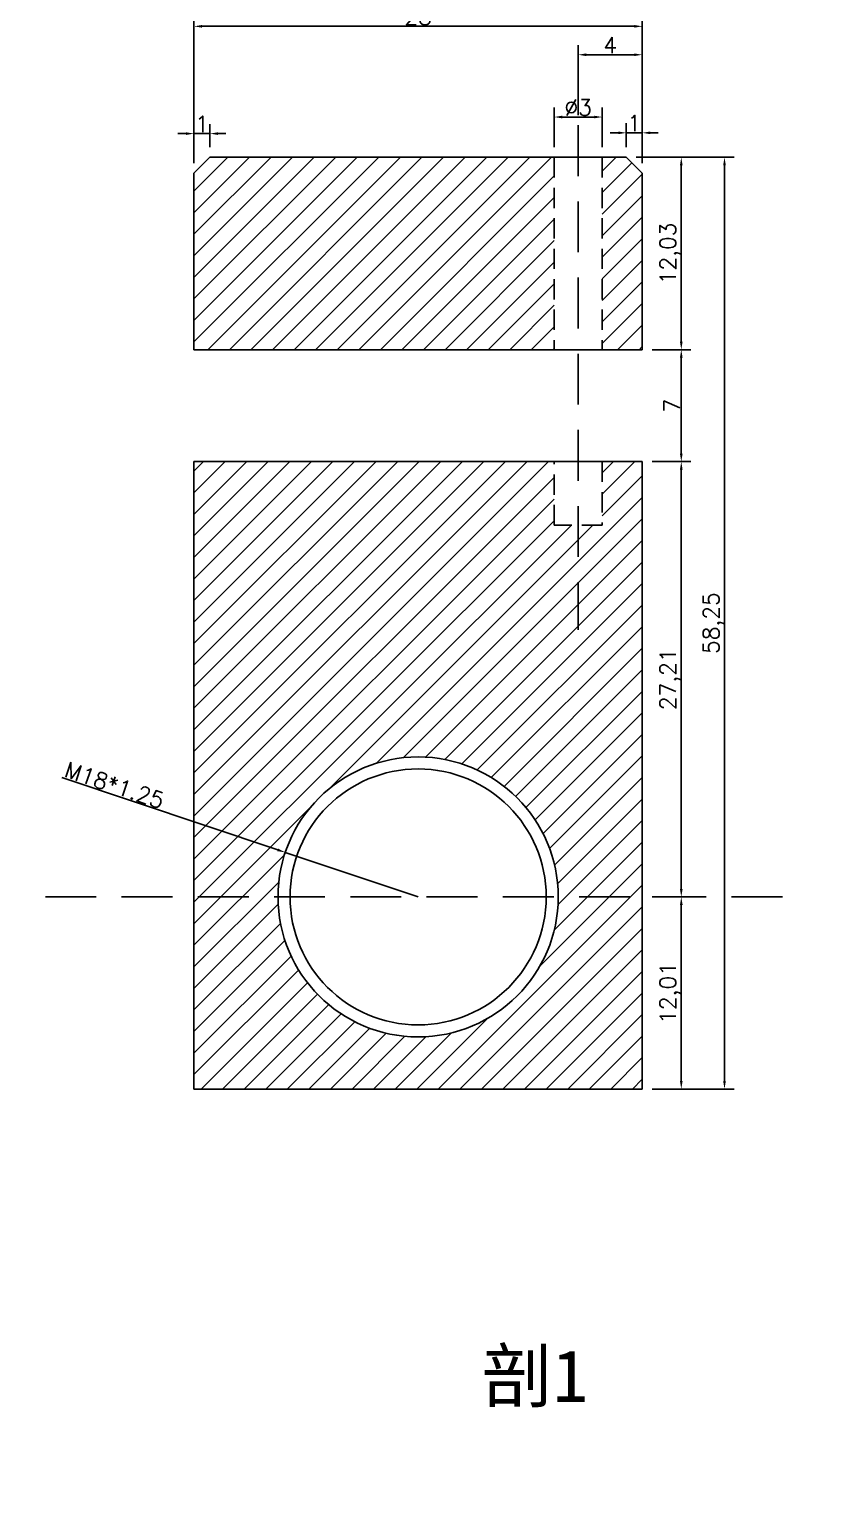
# Model space of a CAD drawing. Header units: millimetres. Extents: x 6817 to 10425, y -2870 to -164.
# Drawn here: x 9913.5 to 9962.9, y -372.5 to -280.7 of the extents above; entities that cross this region are included whole.
import ezdxf

# ---------------------------------------------------------------- set-up
doc = ezdxf.new("R2010")
doc.units = ezdxf.units.MM
doc.linetypes.add('HIDDEN', pattern=[9.525, 6.35, -3.175])
doc.layers.add('图层2', color=108, linetype='Continuous')
doc.styles.get("Standard").update_dxf_attribs({"font": 'txt', "bigfont": 'gbcbig.shx'})
doc.dimstyles.new('ISO-25', dxfattribs={"dimtxt": 1, "dimasz": 0.5, "dimexe": 0.6, "dimexo": 0.625, "dimgap": 0.1, "dimtad": 1, "dimtxsty": 'Standard', "dimcen": 2.5, "dimadec": 0, "dimazin": 0, "dimtfac": 1, "dimtmove": 0, "dimatfit": 3, "dimfxl": 1, "dimarcsym": 0})

# ---------------------------------------------------------------- blocks, each defined once
blk = doc.blocks.new('*D1317')
at = {"layer": 'Defpoints', "color": 0, "linetype": 'ByBlock', "transparency": 16777216}
for p in [(9929.514, -332.155), (9937.811, -334.936)]:
    blk.add_point(p, dxfattribs=at)
at = {"layer": '图层2', "color": 0, "linetype": 'ByBlock', "lineweight": -2, "transparency": 16777216}
for p, q in [((9915.563, -327.479), (9929.04, -331.996)), ((9937.811, -334.936), (9929.514, -332.155))]:
    blk.add_line(p, q, dxfattribs=at)
at = {"layer": '图层2', "color": 0, "linetype": 'ByBlock', "transparency": 16777216}
blk.add_solid([(9929.067, -331.917), (9929.014, -332.075), (9929.514, -332.155)], dxfattribs=at)
at = {"layer": '图层2', "color": 0, "linetype": 'ByBlock', "transparency": 16777216, "insert": (9918.851, -327.948), "char_height": 1, "attachment_point": 5, "rotation": 341.4676}
blk.add_mtext('M18*1.25', dxfattribs=at)
blk = doc.blocks.new('*D1318')
at = {"layer": 'Defpoints', "color": 0, "linetype": 'ByBlock', "transparency": 16777216}
for p in [(9950.811, -287.17), (9950.811, -288.697), (9951.811, -289.697)]:
    blk.add_point(p, dxfattribs=at)
at = {"layer": '图层2', "color": 0, "linetype": 'ByBlock', "lineweight": -2, "transparency": 16777216}
for p, q in [((9950.311, -287.17), (9949.811, -287.17)), ((9950.811, -288.072), (9950.811, -286.57)), ((9951.811, -287.17), (9950.811, -287.17)), ((9951.811, -289.072), (9951.811, -286.57)), ((9952.311, -287.17), (9952.811, -287.17))]:
    blk.add_line(p, q, dxfattribs=at)
at = {"layer": '图层2', "color": 0, "linetype": 'ByBlock', "transparency": 16777216}
for points in [[(9950.311, -287.087), (9950.311, -287.254), (9950.811, -287.17)], [(9952.311, -287.087), (9952.311, -287.254), (9951.811, -287.17)]]:
    blk.add_solid(points, dxfattribs=at)
at = {"layer": '图层2', "color": 0, "linetype": 'ByBlock', "transparency": 16777216, "insert": (9951.311, -286.57), "char_height": 1, "attachment_point": 5}
blk.add_mtext('1', dxfattribs=at)
blk = doc.blocks.new('*D1319')
at = {"layer": 'Defpoints', "color": 0, "linetype": 'ByBlock', "transparency": 16777216}
for p in [(9923.811, -287.22), (9924.811, -288.697), (9923.811, -289.697)]:
    blk.add_point(p, dxfattribs=at)
at = {"layer": '图层2', "color": 0, "linetype": 'ByBlock', "lineweight": -2, "transparency": 16777216}
for p, q in [((9923.311, -287.22), (9922.811, -287.22)), ((9923.811, -289.072), (9923.811, -286.62)), ((9924.811, -287.22), (9923.811, -287.22)), ((9924.811, -288.072), (9924.811, -286.62)), ((9925.311, -287.22), (9925.811, -287.22))]:
    blk.add_line(p, q, dxfattribs=at)
at = {"layer": '图层2', "color": 0, "linetype": 'ByBlock', "transparency": 16777216}
for points in [[(9923.311, -287.136), (9923.311, -287.303), (9923.811, -287.22)], [(9925.311, -287.136), (9925.311, -287.303), (9924.811, -287.22)]]:
    blk.add_solid(points, dxfattribs=at)
at = {"layer": '图层2', "color": 0, "linetype": 'ByBlock', "transparency": 16777216, "insert": (9924.311, -286.62), "char_height": 1, "attachment_point": 5}
blk.add_mtext('1', dxfattribs=at)
blk = doc.blocks.new('*D1320')
at = {"layer": 'Defpoints', "color": 0, "linetype": 'ByBlock', "transparency": 16777216}
for p in [(9947.811, -282.289), (9947.811, -286.695), (9951.811, -289.697)]:
    blk.add_point(p, dxfattribs=at)
at = {"layer": '图层2', "color": 0, "linetype": 'ByBlock', "lineweight": -2, "transparency": 16777216}
for p, q in [((9947.811, -286.07), (9947.811, -281.689)), ((9951.811, -289.072), (9951.811, -281.689)), ((9951.311, -282.289), (9948.311, -282.289))]:
    blk.add_line(p, q, dxfattribs=at)
at = {"layer": '图层2', "color": 0, "linetype": 'ByBlock', "transparency": 16777216}
for points in [[(9948.311, -282.205), (9948.311, -282.372), (9947.811, -282.289)], [(9951.311, -282.205), (9951.311, -282.372), (9951.811, -282.289)]]:
    blk.add_solid(points, dxfattribs=at)
at = {"layer": '图层2', "color": 0, "linetype": 'ByBlock', "transparency": 16777216, "insert": (9949.811, -281.689), "char_height": 1, "attachment_point": 5}
blk.add_mtext('4', dxfattribs=at)
blk = doc.blocks.new('*D1321')
at = {"layer": 'Defpoints', "color": 0, "linetype": 'ByBlock', "transparency": 16777216}
for p in [(9946.311, -286.182), (9946.311, -288.697), (9949.311, -288.697)]:
    blk.add_point(p, dxfattribs=at)
at = {"layer": '图层2', "color": 0, "linetype": 'ByBlock', "lineweight": -2, "transparency": 16777216}
for p, q in [((9946.311, -288.072), (9946.311, -285.582)), ((9948.811, -286.182), (9946.811, -286.182)), ((9949.311, -288.072), (9949.311, -285.582))]:
    blk.add_line(p, q, dxfattribs=at)
at = {"layer": '图层2', "color": 0, "linetype": 'ByBlock', "transparency": 16777216}
for points in [[(9946.811, -286.098), (9946.811, -286.265), (9946.311, -286.182)], [(9948.811, -286.098), (9948.811, -286.265), (9949.311, -286.182)]]:
    blk.add_solid(points, dxfattribs=at)
at = {"layer": '图层2', "color": 0, "linetype": 'ByBlock', "transparency": 16777216, "insert": (9947.811, -285.582), "char_height": 1, "attachment_point": 5}
blk.add_mtext('%%C3', dxfattribs=at)
blk = doc.blocks.new('*D780')
at = {"layer": 'Defpoints', "color": 0, "linetype": 'ByBlock', "transparency": 16777216}
for p in [(9923.811, -280.512), (9923.811, -289.697), (9951.811, -289.697)]:
    blk.add_point(p, dxfattribs=at)
at = {"layer": '图层2', "color": 0, "linetype": 'ByBlock', "lineweight": -2, "transparency": 16777216}
for p, q in [((9923.811, -289.072), (9923.811, -279.912)), ((9951.811, -289.072), (9951.811, -279.912)), ((9951.311, -280.512), (9924.311, -280.512))]:
    blk.add_line(p, q, dxfattribs=at)
at = {"layer": '图层2', "color": 0, "linetype": 'ByBlock', "transparency": 16777216}
for points in [[(9924.311, -280.428), (9924.311, -280.595), (9923.811, -280.512)], [(9951.311, -280.428), (9951.311, -280.595), (9951.811, -280.512)]]:
    blk.add_solid(points, dxfattribs=at)
at = {"layer": '图层2', "color": 0, "linetype": 'ByBlock', "transparency": 16777216, "insert": (9937.811, -279.912), "char_height": 1, "attachment_point": 5}
blk.add_mtext('28', dxfattribs=at)
blk = doc.blocks.new('*D1322')
at = {"layer": 'Defpoints', "color": 0, "linetype": 'ByBlock', "transparency": 16777216}
for p in [(9950.811, -288.697), (9951.811, -300.727), (9954.248, -300.727)]:
    blk.add_point(p, dxfattribs=at)
at = {"layer": '图层2', "color": 0, "linetype": 'ByBlock', "lineweight": -2, "transparency": 16777216}
for p, q in [((9951.436, -288.697), (9954.848, -288.697)), ((9954.248, -289.197), (9954.248, -300.227)), ((9952.436, -300.727), (9954.848, -300.727))]:
    blk.add_line(p, q, dxfattribs=at)
at = {"layer": '图层2', "color": 0, "linetype": 'ByBlock', "transparency": 16777216}
for points in [[(9954.165, -289.197), (9954.332, -289.197), (9954.248, -288.697)], [(9954.165, -300.227), (9954.332, -300.227), (9954.248, -300.727)]]:
    blk.add_solid(points, dxfattribs=at)
at = {"layer": '图层2', "color": 0, "linetype": 'ByBlock', "transparency": 16777216, "insert": (9953.565, -294.712), "char_height": 1, "attachment_point": 5, "rotation": 90}
blk.add_mtext('12,03', dxfattribs=at)
blk = doc.blocks.new('*D1323')
at = {"layer": 'Defpoints', "color": 0, "linetype": 'ByBlock', "transparency": 16777216}
for p in [(9951.811, -300.727), (9951.811, -307.727), (9954.248, -307.727)]:
    blk.add_point(p, dxfattribs=at)
at = {"layer": '图层2', "color": 0, "linetype": 'ByBlock', "lineweight": -2, "transparency": 16777216}
for p, q in [((9952.436, -300.727), (9954.848, -300.727)), ((9954.248, -301.227), (9954.248, -307.227)), ((9952.436, -307.727), (9954.848, -307.727))]:
    blk.add_line(p, q, dxfattribs=at)
at = {"layer": '图层2', "color": 0, "linetype": 'ByBlock', "transparency": 16777216}
for points in [[(9954.165, -301.227), (9954.332, -301.227), (9954.248, -300.727)], [(9954.165, -307.227), (9954.332, -307.227), (9954.248, -307.727)]]:
    blk.add_solid(points, dxfattribs=at)
at = {"layer": '图层2', "color": 0, "linetype": 'ByBlock', "transparency": 16777216, "insert": (9953.648, -304.227), "char_height": 1, "attachment_point": 5, "rotation": 90}
blk.add_mtext('7', dxfattribs=at)
blk = doc.blocks.new('*D1324')
at = {"layer": 'Defpoints', "color": 0, "linetype": 'ByBlock', "transparency": 16777216}
for p in [(9951.811, -307.727), (9951.811, -334.936), (9954.248, -334.936)]:
    blk.add_point(p, dxfattribs=at)
at = {"layer": '图层2', "color": 0, "linetype": 'ByBlock', "lineweight": -2, "transparency": 16777216}
for p, q in [((9952.436, -307.727), (9954.848, -307.727)), ((9954.248, -308.227), (9954.248, -334.436)), ((9952.436, -334.936), (9954.848, -334.936))]:
    blk.add_line(p, q, dxfattribs=at)
at = {"layer": '图层2', "color": 0, "linetype": 'ByBlock', "transparency": 16777216}
for points in [[(9954.165, -308.227), (9954.332, -308.227), (9954.248, -307.727)], [(9954.165, -334.436), (9954.332, -334.436), (9954.248, -334.936)]]:
    blk.add_solid(points, dxfattribs=at)
at = {"layer": '图层2', "color": 0, "linetype": 'ByBlock', "transparency": 16777216, "insert": (9953.565, -321.332), "char_height": 1, "attachment_point": 5, "rotation": 90}
blk.add_mtext('27,21', dxfattribs=at)
blk = doc.blocks.new('*D1325')
at = {"layer": 'Defpoints', "color": 0, "linetype": 'ByBlock', "transparency": 16777216}
for p in [(9952.436, -334.936), (9954.248, -334.936), (9951.811, -346.949)]:
    blk.add_point(p, dxfattribs=at)
at = {"layer": '图层2', "color": 0, "linetype": 'ByBlock', "lineweight": -2, "transparency": 16777216}
for p, q in [((9953.061, -334.936), (9954.848, -334.936)), ((9954.248, -346.449), (9954.248, -335.436)), ((9952.436, -346.949), (9954.848, -346.949))]:
    blk.add_line(p, q, dxfattribs=at)
at = {"layer": '图层2', "color": 0, "linetype": 'ByBlock', "transparency": 16777216}
for points in [[(9954.165, -335.436), (9954.332, -335.436), (9954.248, -334.936)], [(9954.165, -346.449), (9954.332, -346.449), (9954.248, -346.949)]]:
    blk.add_solid(points, dxfattribs=at)
at = {"layer": '图层2', "color": 0, "linetype": 'ByBlock', "transparency": 16777216, "insert": (9953.565, -340.943), "char_height": 1, "attachment_point": 5, "rotation": 90}
blk.add_mtext('12,01', dxfattribs=at)
blk = doc.blocks.new('*D781')
at = {"layer": 'Defpoints', "color": 0, "linetype": 'ByBlock', "transparency": 16777216}
for p in [(9950.811, -288.697), (9951.811, -346.949), (9956.947, -346.949)]:
    blk.add_point(p, dxfattribs=at)
at = {"layer": '图层2', "color": 0, "linetype": 'ByBlock', "lineweight": -2, "transparency": 16777216}
for p, q in [((9951.436, -288.697), (9957.547, -288.697)), ((9956.947, -289.197), (9956.947, -346.449)), ((9952.436, -346.949), (9957.547, -346.949))]:
    blk.add_line(p, q, dxfattribs=at)
at = {"layer": '图层2', "color": 0, "linetype": 'ByBlock', "transparency": 16777216}
for points in [[(9956.864, -289.197), (9957.031, -289.197), (9956.947, -288.697)], [(9956.864, -346.449), (9957.031, -346.449), (9956.947, -346.949)]]:
    blk.add_solid(points, dxfattribs=at)
at = {"layer": '图层2', "color": 0, "linetype": 'ByBlock', "transparency": 16777216, "insert": (9956.264, -317.823), "char_height": 1, "attachment_point": 5, "rotation": 90}
blk.add_mtext('58,25', dxfattribs=at)
blk = doc.blocks.new('*D2126')
at = {"layer": 'Defpoints', "color": 0, "linetype": 'ByBlock'}
for p in [(10223.657, -339.202), (10223.657, -344.877), (10247.603, -344.877)]:
    blk.add_point(p, dxfattribs=at)
at = {"layer": 'Defpoints', "color": 0, "linetype": 'ByBlock', "transparency": 16777216}
for p in [(8490.813, -2490.52), (8490.813, -2500.59), (8495.813, -2500.59)]:
    blk.add_point(p, dxfattribs=at)
at = {"layer": '图层2', "color": 0, "linetype": 'ByBlock', "lineweight": -2}
for p, q in [((10224.282, -339.202), (10248.203, -339.202)), ((10247.603, -339.702), (10247.603, -344.377)), ((10224.282, -344.877), (10248.203, -344.877))]:
    blk.add_line(p, q, dxfattribs=at)
at = {"layer": '图层2', "color": 0, "linetype": 'ByBlock', "lineweight": -2, "transparency": 16777216}
for p, q in [((8490.813, -2499.965), (8490.813, -2489.92)), ((8495.813, -2499.965), (8495.813, -2489.92)), ((8495.313, -2490.52), (8491.313, -2490.52))]:
    blk.add_line(p, q, dxfattribs=at)
at = {"layer": '图层2', "color": 0, "linetype": 'ByBlock'}
for points in [[(10247.52, -339.702), (10247.687, -339.702), (10247.603, -339.202)], [(10247.52, -344.377), (10247.687, -344.377), (10247.603, -344.877)]]:
    blk.add_solid(points, dxfattribs=at)
at = {"layer": '图层2', "color": 0, "linetype": 'ByBlock', "transparency": 16777216}
for points in [[(8491.313, -2490.437), (8491.313, -2490.604), (8490.813, -2490.52)], [(8495.313, -2490.437), (8495.313, -2490.604), (8495.813, -2490.52)]]:
    blk.add_solid(points, dxfattribs=at)
at = {"layer": '图层2', "color": 0, "linetype": 'ByBlock', "insert": (10246.92, -342.039), "char_height": 1, "attachment_point": 5, "rotation": 90}
blk.add_mtext('5,67', dxfattribs=at)
at = {"layer": '图层2', "color": 0, "linetype": 'ByBlock', "transparency": 16777216, "insert": (8493.313, -2489.17), "char_height": 2.5, "attachment_point": 5}
blk.add_mtext('5', dxfattribs=at)
blk = doc.blocks.new('*D2135')
at = {"layer": 'Defpoints', "color": 0, "linetype": 'ByBlock'}
for p in [(10217.809, -308.872), (10215.309, -322.353), (10217.809, -322.353), (8520.699, -2501.899), (8521.923, -2501.875), (8521.325, -2502.94), (8534.065, -2513.083), (8534.065, -2513.083)]:
    blk.add_point(p, dxfattribs=at)
at = {"layer": '图层2', "color": 0, "linetype": 'ByBlock', "lineweight": -2}
for p, q in [((10215.309, -321.728), (10215.309, -308.272)), ((10217.809, -321.728), (10217.809, -308.272)), ((10215.809, -308.872), (10217.309, -308.872)), ((8521.603, -2500.9), (8522.675, -2499.803)), ((8521.464, -2501.451), (8520.818, -2500.855)), ((8520.836, -2502.55), (8519.961, -2501.854))]:
    blk.add_line(p, q, dxfattribs=at)
for start, end in [(135.64919, 137.29304), (138.93689, 139.83176)]:
    blk.add_arc((8534.065, -2513.083), 17.428, start, end, dxfattribs=at)
at = {"layer": '图层2', "color": 0, "linetype": 'ByBlock'}
for points in [[(10215.809, -308.788), (10215.809, -308.955), (10215.309, -308.872)], [(10217.309, -308.788), (10217.309, -308.955), (10217.809, -308.872)], [(8520.863, -2501.579), (8520.987, -2501.69), (8521.259, -2501.262)], [(8520.812, -2501.894), (8520.683, -2501.788), (8520.431, -2502.228)]]:
    blk.add_solid(points, dxfattribs=at)
at = {"layer": '图层2', "color": 0, "linetype": 'ByBlock', "insert": (10216.559, -308.188), "char_height": 1, "attachment_point": 5}
blk.add_mtext('2,5', dxfattribs=at)
at = {"layer": '图层2', "color": 0, "linetype": 'ByBlock', "insert": (8521.71, -2499.932), "char_height": 1, "attachment_point": 5, "rotation": 45.64919}
blk.add_mtext('4°', dxfattribs=at)
blk = doc.blocks.new('*D2136')
at = {"layer": 'Defpoints', "color": 0, "linetype": 'ByBlock'}
for p in [(10215.309, -305.16), (10187.985, -322.353), (10215.309, -322.353), (8518.444, -2501.943), (8521.325, -2502.94), (8518.95, -2504.556), (8534.065, -2513.083), (8534.065, -2513.083)]:
    blk.add_point(p, dxfattribs=at)
at = {"layer": '图层2', "color": 0, "linetype": 'ByBlock', "lineweight": -2}
for p, q in [((10187.985, -321.728), (10187.985, -304.56)), ((10215.309, -321.728), (10215.309, -304.56)), ((10188.485, -305.16), (10214.809, -305.16)), ((8520.836, -2502.55), (8518.586, -2500.759)), ((8518.406, -2504.249), (8516.832, -2503.361))]:
    blk.add_line(p, q, dxfattribs=at)
blk.add_arc((8534.065, -2513.083), 19.186, 142.96881, 149.0795, dxfattribs=at)
at = {"layer": '图层2', "color": 0, "linetype": 'ByBlock'}
for points in [[(10188.485, -305.076), (10188.485, -305.243), (10187.985, -305.16)], [(10214.809, -305.076), (10214.809, -305.243), (10215.309, -305.16)], [(8518.683, -2501.477), (8518.815, -2501.579), (8519.055, -2501.133)], [(8517.678, -2503.266), (8517.534, -2503.182), (8517.355, -2503.656)]]:
    blk.add_solid(points, dxfattribs=at)
at = {"layer": '图层2', "color": 0, "linetype": 'ByBlock', "insert": (10201.647, -304.476), "char_height": 1, "attachment_point": 5}
blk.add_mtext('27,32', dxfattribs=at)
at = {"layer": '图层2', "color": 0, "linetype": 'ByBlock', "insert": (8517.657, -2502.025), "char_height": 1, "attachment_point": 5, "rotation": 56.02416}
blk.add_mtext('9°', dxfattribs=at)

msp = doc.modelspace()

# ---------------------------------------------------------------- hatches: boundary and pattern name
at = {"layer": '图层2', "linetype": 'ByBlock'}
h = msp.add_hatch(dxfattribs=at)
h.set_pattern_fill('ANSI31', color=4, scale=0.3)
h.set_pattern_definition([(45, (8202.7765, 256.5624), (-0.6735192, 0.6735192), [])])
h.paths.add_polyline_path([(9923.811, -300.727), (9923.811, -289.697), (9924.811, -288.697), (9946.311, -288.697), (9946.311, -300.727)])
h.paths.add_polyline_path([(9951.811, -300.727), (9949.311, -300.727), (9949.311, -288.697), (9950.811, -288.697), (9951.811, -289.697)])
h.paths.add_polyline_path([(9951.811, -334.936), (9946.561, -334.936, 1), (9929.061, -334.936), (9923.811, -334.936), (9923.811, -307.727), (9946.311, -307.727), (9946.311, -311.697), (9949.311, -311.697), (9949.311, -307.727), (9951.811, -307.727)])
h.paths.add_polyline_path([(9946.561, -334.936), (9951.811, -334.936), (9951.811, -346.949), (9923.811, -346.949), (9923.811, -334.936), (9929.061, -334.936, 1)])

# ---------------------------------------------------------------- linework, layer by layer
at = {"layer": '图层2', "color": 3, "linetype": 'HIDDEN', "ltscale": 0.5}
for p, q in [((9947.811, -286.695), (9947.811, -318.231)), ((9960.567, -334.936), (9611.681, -334.936))]:
    msp.add_line(p, q, dxfattribs=at)
at = {"layer": '图层2', "color": 2, "linetype": 'ByBlock'}
for p, q in [((9923.811, -289.697), (9924.811, -288.697)), ((9924.811, -288.697), (9950.811, -288.697)), ((9951.811, -289.697), (9950.811, -288.697)), ((9923.811, -289.697), (9923.811, -300.727)), ((9951.811, -289.697), (9951.811, -300.727)), ((9923.811, -300.727), (9951.811, -300.727)), ((9923.811, -307.727), (9951.811, -307.727)), ((9923.811, -307.727), (9923.811, -346.949)), ((9951.811, -307.727), (9951.811, -346.949)), ((9923.811, -346.949), (9951.811, -346.949))]:
    msp.add_line(p, q, dxfattribs=at)
at = {"layer": '图层2', "color": 1, "linetype": 'HIDDEN', "ltscale": 0.2}
for p, q in [((9946.311, -288.697), (9946.311, -300.727)), ((9949.311, -288.697), (9949.311, -300.727))]:
    msp.add_line(p, q, dxfattribs=at)
msp.add_lwpolyline([(9949.311, -307.727), (9949.311, -311.697), (9946.311, -311.697), (9946.311, -307.727)], dxfattribs=at)
at = {"layer": '图层2', "color": 4, "linetype": 'ByBlock'}
msp.add_circle((9937.811, -334.936), 8.75, dxfattribs=at)
at = {"layer": '图层2', "color": 2, "linetype": 'ByBlock'}
msp.add_circle((9937.811, -334.936), 8, dxfattribs=at)

# ---------------------------------------------------------------- texts
at = {"layer": '图层2', "color": 6, "linetype": 'ByBlock', "insert": (9948.421, -363.255), "char_height": 3.25, "attachment_point": 3}
msp.add_mtext_dynamic_manual_height_columns('{\\fSimSun|b0|i0|c134|p2;\\C0;剖1}', width=15.45396, gutter_width=12.5, heights=[0], dxfattribs=at)

# ---------------------------------------------------------------- dimensions: what is measured, and where the dimension line sits
at = {"layer": '图层2', "color": 6, "linetype": 'ByBlock'}
for base, p1, p2, angle, picture, middle in [((9923.811, -280.512), (9951.811, -289.697), (9923.811, -289.697), 180, '*D780', (9937.811, -279.912)), ((9947.811, -282.289), (9951.811, -289.697), (9947.811, -286.695), 180, '*D1320', (9949.811, -281.689)), ((9923.811, -287.22), (9924.811, -288.697), (9923.811, -289.697), 180, '*D1319', (9924.311, -286.62)), ((9950.811, -287.17), (9951.811, -289.697), (9950.811, -288.697), 180, '*D1318', (9951.311, -286.57)), ((9954.248, -300.727), (9950.811, -288.697), (9951.811, -300.727), 90, '*D1322', (9953.565, -294.712)), ((9956.947, -346.949), (9950.811, -288.697), (9951.811, -346.949), 90, '*D781', (9956.264, -317.823)), ((9954.248, -307.727), (9951.811, -300.727), (9951.811, -307.727), 90, '*D1323', (9953.648, -304.227)), ((9954.248, -334.936), (9951.811, -307.727), (9951.811, -334.936), 90, '*D1324', (9953.565, -321.332)), ((9954.248, -334.936), (9951.811, -346.949), (9952.436, -334.936), 90, '*D1325', (9953.565, -340.943))]:
    dim = msp.add_linear_dim(base=base, p1=p1, p2=p2, angle=angle, dimstyle='ISO-25', dxfattribs=at)
    dim.commit()
    dim.dimension.update_dxf_attribs({"geometry": picture, "text_midpoint": middle})
dim = msp.add_linear_dim(base=(9946.311, -286.182), p1=(9949.311, -288.697), p2=(9946.311, -288.697), angle=180, text='%%C3', dimstyle='ISO-25', dxfattribs=at)
dim.commit()
dim.dimension.update_dxf_attribs({"geometry": '*D1321', "text_midpoint": (9947.811, -285.582)})
at = {"layer": '图层2', "color": 2, "linetype": 'ByBlock'}
for base, p1, p2, picture, middle in [((10215.309, -305.16), (10187.985, -322.353), (10215.309, -322.353), '*D2136', (10201.647, -304.476)), ((10217.809, -308.872), (10215.309, -322.353), (10217.809, -322.353), '*D2135', (10216.559, -308.188))]:
    dim = msp.add_linear_dim(base=base, p1=p1, p2=p2, dimstyle='ISO-25', dxfattribs=at)
    dim.commit()
    dim.dimension.update_dxf_attribs({"geometry": picture, "text_midpoint": middle})
at = {"layer": '图层2', "color": 6, "linetype": 'ByBlock'}
dim = msp.add_radius_dim(center=(9937.811, -334.936), mpoint=(9929.514, -332.155), text='M18*1.25', dimstyle='ISO-25', dxfattribs=at)
dim.commit()
dim.dimension.update_dxf_attribs({"geometry": '*D1317', "text_midpoint": (9918.661, -328.517), "dimtype": 164})
at = {"layer": '图层2', "color": 2, "linetype": 'ByBlock'}
dim = msp.add_linear_dim(base=(10247.6033, -344.8767), p1=(10223.6566, -339.202), p2=(10223.6566, -344.8767), angle=90, dimstyle='ISO-25', dxfattribs=at)
dim.commit()
dim.dimension.update_dxf_attribs({"geometry": '*D2126', "text_midpoint": (10246.9199, -342.0394)})

doc.saveas('drawing.dxf')
